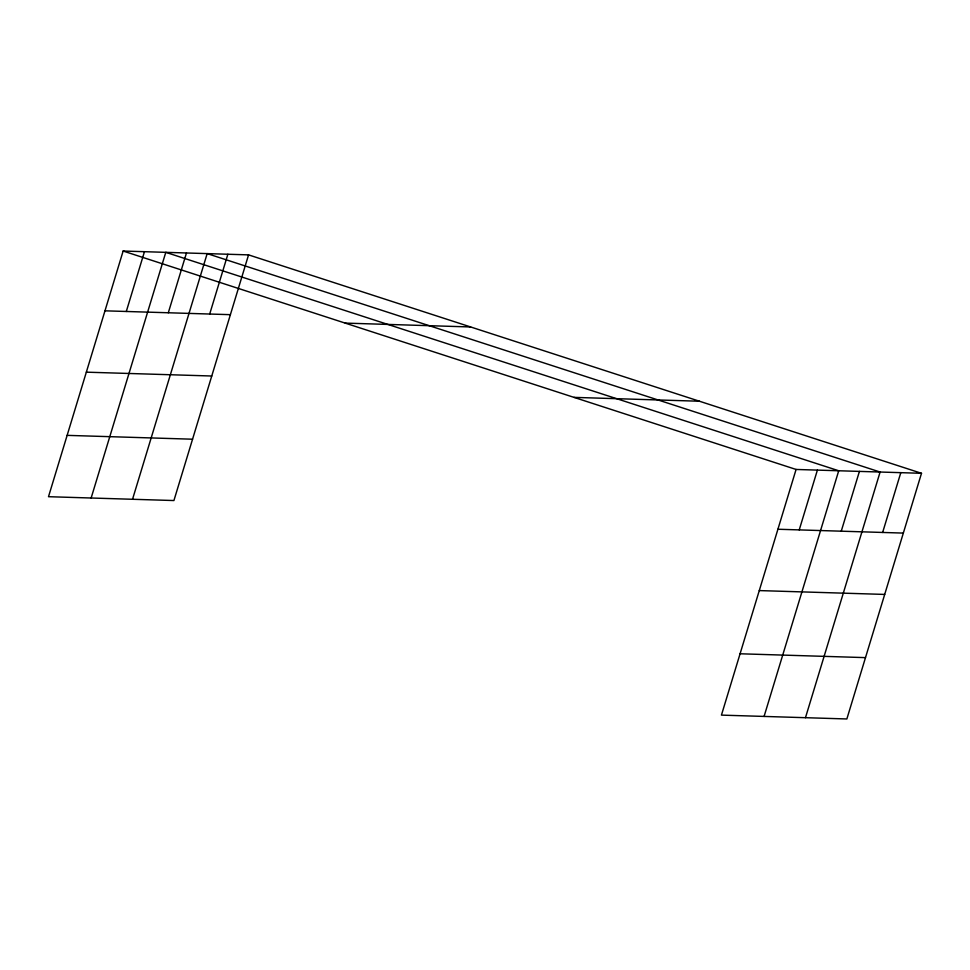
<?xml version="1.0" encoding="UTF-8"?>
<svg xmlns="http://www.w3.org/2000/svg" width="970" height="970" viewBox="0 0 970 970"><rect width="100%" height="100%" fill="white"/><g stroke="black" fill="none" stroke-linecap="round" stroke-linejoin="round"><path stroke-width="1.45" d="M248.562 254.88L123.141 251.036L48.5 496.701L173.921 500.544L248.562 254.88L921.5 473.299L846.859 718.964L721.438 715.12L796.079 469.456L921.5 473.299M126.294 311.479L144.457 251.691M91.144 498.01L165.785 252.345L838.723 470.765L764.081 716.43M168.307 312.764L186.47 252.976M132.538 499.271L207.168 253.619L880.105 472.038L805.476 717.691M209.702 314.037L227.865 254.249M799.231 529.899L817.395 470.111M841.257 531.184L859.42 471.396M882.639 532.457L900.803 472.669M104.978 310.824L230.399 314.668M345.211 323.107L470.632 326.963M86.342 372.165L211.763 376.008M574.01 397.373L699.431 401.228M67.136 435.36L192.557 439.204M777.916 529.244L903.337 533.088M759.28 590.584L884.701 594.428M740.074 653.78L865.495 657.624M123.141 251.036L796.079 469.456"/></g></svg>
